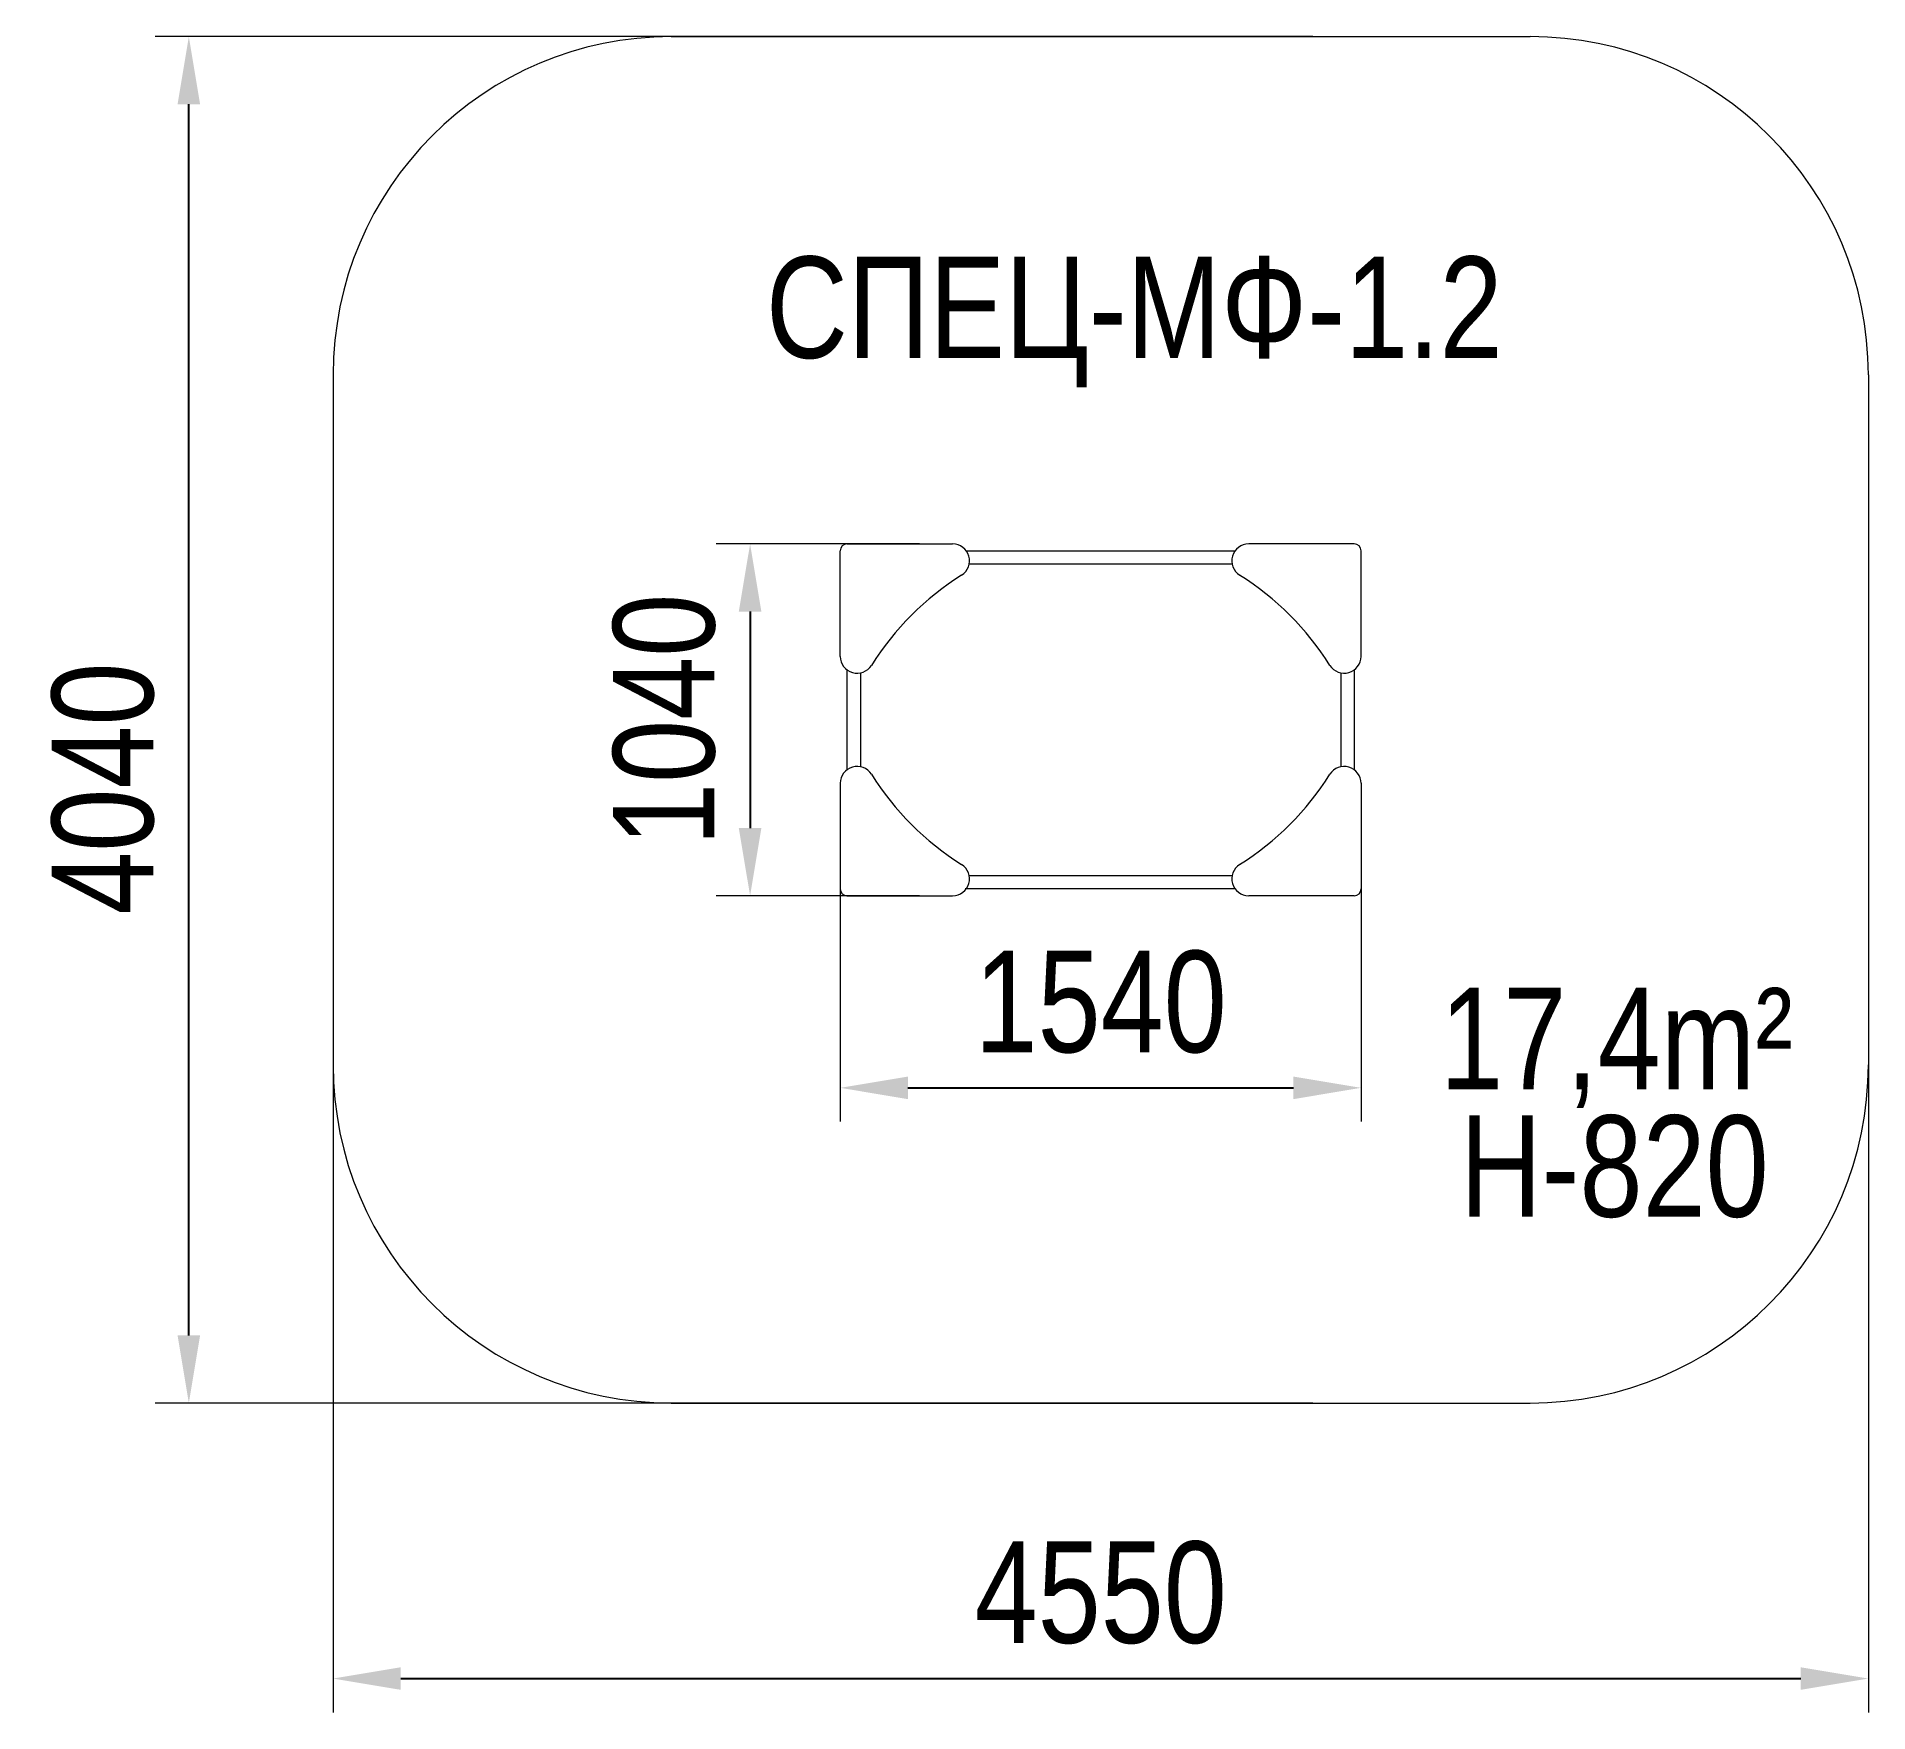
# Model space of a CAD drawing. Header units: millimetres. Extents: x -3211 to 2205, y -2796 to 2159.
import ezdxf

# ---------------------------------------------------------------- set-up
doc = ezdxf.new("R2010")
doc.units = ezdxf.units.MM
for name, color, linetype in [('DIKOM_АРТИКУЛ', 7, 'Continuous'), ('DIKOM_ЗОНА', 80, 'Continuous'), ('DIKOM_ОБЪЕКТ', 7, 'Continuous'), ('DIKOM_РАЗМЕР_ЗОНА', 7, 'Continuous'), ('DIKOM_РАЗМЕР_ОБЪЕКТА', 7, 'Continuous')]:
    doc.layers.add(name, color=color, linetype=linetype)
doc.styles.add('style1', font='arial.ttf', dxfattribs={"width": 0.8})
doc.dimstyles.new('1-50', dxfattribs={"dimtxt": 300, "dimasz": 200, "dimexe": 100, "dimexo": 0, "dimgap": 100, "dimtad": 1, "dimdec": 0, "dimtxsty": 'style1', "dimcen": 0, "dimclrd": 7, "dimclre": 7, "dimadec": 1, "dimazin": 2, "dimtfac": 1, "dimtdec": 0, "dimtmove": 0, "dimatfit": 3, "dimfxl": 0, "dimlwd": 25, "dimlwe": 18, "dimarcsym": 0})

# ---------------------------------------------------------------- blocks, each defined once
blk = doc.blocks.new('*D0')
at = {"layer": 'Defpoints', "color": 0, "transparency": 16777216}
for p in [(-600.6, 658.5), (-1101.5, -381.5), (-600.6, -381.5)]:
    blk.add_point(p, dxfattribs=at)
at = {"layer": 'DIKOM_РАЗМЕР_ОБЪЕКТА', "color": 7, "lineweight": 18, "transparency": 16777216}
for p, q in [((-600.6, 658.5), (-1201.5, 658.5)), ((-600.6, -381.5), (-1201.5, -381.5))]:
    blk.add_line(p, q, dxfattribs=at)
at = {"layer": 'DIKOM_РАЗМЕР_ОБЪЕКТА', "color": 7, "lineweight": 25, "transparency": 16777216}
blk.add_line((-1101.5, 458.5), (-1101.5, -181.5), dxfattribs=at)
at = {"layer": 'DIKOM_РАЗМЕР_ОБЪЕКТА', "color": 7, "transparency": 16777216}
for points in [[(-1134.9, 458.5), (-1068.2, 458.5), (-1101.5, 658.5)], [(-1134.9, -181.5), (-1068.2, -181.5), (-1101.5, -381.5)]]:
    blk.add_solid(points, dxfattribs=at)
at = {"layer": 'DIKOM_РАЗМЕР_ОБЪЕКТА', "color": 0, "transparency": 16777216, "insert": (-1354.7, 138.5), "char_height": 300, "attachment_point": 5, "rotation": 90, "style": 'style1'}
blk.add_mtext('1040', dxfattribs=at)
blk = doc.blocks.new('*D1')
at = {"layer": 'Defpoints', "color": 0, "transparency": 16777216}
for p in [(-835, -200), (705, -200), (705, -949.6)]:
    blk.add_point(p, dxfattribs=at)
at = {"layer": 'DIKOM_РАЗМЕР_ОБЪЕКТА', "color": 7, "lineweight": 18, "transparency": 16777216}
for p, q in [((-835, -200), (-835, -1049.6)), ((705, -200), (705, -1049.6))]:
    blk.add_line(p, q, dxfattribs=at)
at = {"layer": 'DIKOM_РАЗМЕР_ОБЪЕКТА', "color": 7, "lineweight": 25, "transparency": 16777216}
blk.add_line((-635, -949.6), (505, -949.6), dxfattribs=at)
at = {"layer": 'DIKOM_РАЗМЕР_ОБЪЕКТА', "color": 7, "transparency": 16777216}
for points in [[(-635, -916.3), (-635, -983), (-835, -949.6)], [(505, -916.3), (505, -983), (705, -949.6)]]:
    blk.add_solid(points, dxfattribs=at)
at = {"layer": 'DIKOM_РАЗМЕР_ОБЪЕКТА', "color": 0, "transparency": 16777216, "insert": (-65, -696.5), "char_height": 300, "attachment_point": 5, "style": 'style1'}
blk.add_mtext('1540', dxfattribs=at)
blk = doc.blocks.new('*D2')
at = {"layer": 'Defpoints', "color": 0, "transparency": 16777216}
for p in [(-2334.4, -74.6), (2205, -74.6), (2205, -2696.2)]:
    blk.add_point(p, dxfattribs=at)
at = {"layer": 'DIKOM_РАЗМЕР_ЗОНА', "color": 7, "lineweight": 18, "transparency": 16777216}
for p, q in [((-2334.4, -74.6), (-2334.4, -2796.2)), ((2205, -74.6), (2205, -2796.2))]:
    blk.add_line(p, q, dxfattribs=at)
at = {"layer": 'DIKOM_РАЗМЕР_ЗОНА', "color": 7, "lineweight": 25, "transparency": 16777216}
blk.add_line((-2134.4, -2696.2), (2005, -2696.2), dxfattribs=at)
at = {"layer": 'DIKOM_РАЗМЕР_ЗОНА', "color": 7, "transparency": 16777216}
for points in [[(-2134.4, -2662.8), (-2134.4, -2729.5), (-2334.4, -2696.2)], [(2005, -2662.8), (2005, -2729.5), (2205, -2696.2)]]:
    blk.add_solid(points, dxfattribs=at)
at = {"layer": 'DIKOM_РАЗМЕР_ЗОНА', "color": 0, "transparency": 16777216, "insert": (-64.7, -2443), "char_height": 300, "attachment_point": 5, "style": 'style1'}
blk.add_mtext('4550', dxfattribs=at)
blk = doc.blocks.new('*D3')
at = {"layer": 'Defpoints', "color": 0, "transparency": 16777216}
for p in [(-2761, 2158.5), (562.4, 2158.5), (562.4, -1881.5)]:
    blk.add_point(p, dxfattribs=at)
at = {"layer": 'DIKOM_РАЗМЕР_ЗОНА', "color": 7, "lineweight": 18, "transparency": 16777216}
for p, q in [((562.4, 2158.5), (-2861, 2158.5)), ((562.4, -1881.5), (-2861, -1881.5))]:
    blk.add_line(p, q, dxfattribs=at)
at = {"layer": 'DIKOM_РАЗМЕР_ЗОНА', "color": 7, "lineweight": 25, "transparency": 16777216}
blk.add_line((-2761, -1681.5), (-2761, 1958.5), dxfattribs=at)
at = {"layer": 'DIKOM_РАЗМЕР_ЗОНА', "color": 7, "transparency": 16777216}
for points in [[(-2794.4, 1958.5), (-2727.7, 1958.5), (-2761, 2158.5)], [(-2794.4, -1681.5), (-2727.7, -1681.5), (-2761, -1881.5)]]:
    blk.add_solid(points, dxfattribs=at)
at = {"layer": 'DIKOM_РАЗМЕР_ЗОНА', "color": 0, "transparency": 16777216, "insert": (-3014.2, -64.9), "char_height": 300, "attachment_point": 5, "rotation": 90, "style": 'style1'}
blk.add_mtext('4040', dxfattribs=at)

msp = doc.modelspace()

# ---------------------------------------------------------------- linework, layer by layer
at = {"layer": 'DIKOM_ЗОНА', "color": 3, "lineweight": 15}
for p, q in [((-1334.4, 2158.5), (1205, 2158.5)), ((-2334.4, 1158.5), (-2334.4, -881.5)), ((2205, 1158.5), (2205, -881.5)), ((-1334.4, -1881.5), (1205, -1881.5))]:
    msp.add_line(p, q, dxfattribs=at)
for centre, start, end in [((-1334.4, 1158.5), 90, 180), ((1205, 1158.5), 0, 90), ((-1334.4, -881.5), 180, 270), ((1205, -881.5), 270, 0)]:
    msp.add_arc(centre, 1000, start, end, dxfattribs=at)
at = {"layer": 'DIKOM_ОБЪЕКТ', "color": 7, "linetype": 'Continuous', "lineweight": 15}
for p, q in [((-815, 658.5), (-502.7, 658.5)), ((685, 658.5), (372.7, 658.5)), ((-835, 326.2), (-835, 638.5)), ((-462.7, 638.5), (332.7, 638.5)), ((324.4, 598.5), (-453.8, 598.5)), ((705, 326.2), (705, 638.5)), ((-815, 286.2), (-815, -9.2)), ((-775, 277.2), (-775, -0.2)), ((645, 277.2), (645, -0.3)), ((685, 286.2), (685, -9.2)), ((-835, -49.2), (-835, -361.5)), ((705, -49.2), (705, -361.5)), ((-453.7, -321.5), (323.7, -321.5)), ((332.7, -361.5), (-465.6, -361.5)), ((-815, -381.5), (-502.7, -381.5)), ((685, -381.5), (372.7, -381.5))]:
    msp.add_line(p, q, dxfattribs=at)
for centre, radius, start, end in [((-815, 638.5), 20, 90, 180), ((-502.7, 608.5), 50, 302.1844, 90), ((372.7, 608.5), 50, 90, 237.8156), ((685, 638.5), 20, 0, 90), ((-23.3, -153.2), 850, 122.1844, 147.8156), ((-106.7, -153.2), 850, 32.1844, 57.8156), ((-785, 326.2), 50, 180, 327.8156), ((655, 326.2), 50, 212.1844, 0), ((-785, -49.2), 50, 32.1844, 180), ((655, -49.2), 50, 0, 147.8156), ((-23.3, 430.2), 850, 212.1844, 237.8156), ((-106.7, 430.2), 850, 302.1844, 327.8156), ((-502.7, -331.5), 50, 270, 57.8156), ((372.7, -331.5), 50, 122.1844, 270), ((-815, -361.5), 20, 180, 270), ((685, -361.5), 20, 270, 0)]:
    msp.add_arc(centre, radius, start, end, dxfattribs=at)

# ---------------------------------------------------------------- texts
at = {"layer": 'DIKOM_АРТИКУЛ', "color": 7, "linetype": 'Continuous', "lineweight": 15, "insert": (-1054.5, 1508.3), "char_height": 300, "width": 1667.537, "attachment_point": 1, "style": 'style1'}
msp.add_mtext('СПЕЦ-МФ-1.2', dxfattribs=at)
at = {"layer": 'DIKOM_РАЗМЕР_ОБЪЕКТА', "char_height": 300, "width": 5885.531, "attachment_point": 1, "style": 'style1'}
for s, insert in [('17,4m²', (938.7, -653.8)), ('H-820', (997.2, -1030.9))]:
    msp.add_mtext(s, dxfattribs=dict(at, insert=insert))

# ---------------------------------------------------------------- dimensions: what is measured, and where the dimension line sits
at = {"layer": 'DIKOM_РАЗМЕР_ЗОНА'}
dim = msp.add_linear_dim(base=(-2761, 2158.5), p1=(562.4, -1881.5), p2=(562.4, 2158.5), angle=90, dimstyle='1-50', dxfattribs=at)
dim.commit()
dim.dimension.update_dxf_attribs({"geometry": '*D3', "text_midpoint": (-2761, -64.9), "dimtype": 160})
dim = msp.add_linear_dim(base=(2205, -2696.2), p1=(-2334.4, -74.6), p2=(2205, -74.6), text='4550', dimstyle='1-50', dxfattribs=at)
dim.commit()
dim.dimension.update_dxf_attribs({"geometry": '*D2', "text_midpoint": (-64.7, -2696.2), "dimtype": 160})
at = {"layer": 'DIKOM_РАЗМЕР_ОБЪЕКТА'}
dim = msp.add_linear_dim(base=(-1101.5, -381.5), p1=(-600.6, 658.5), p2=(-600.6, -381.5), angle=90, dimstyle='1-50', dxfattribs=at)
dim.commit()
dim.dimension.update_dxf_attribs({"geometry": '*D0', "text_midpoint": (-1101.5, 138.5), "dimtype": 160})
dim = msp.add_linear_dim(base=(705, -949.6), p1=(-835, -200), p2=(705, -200), dimstyle='1-50', dxfattribs=at)
dim.commit()
dim.dimension.update_dxf_attribs({"geometry": '*D1', "text_midpoint": (-65, -949.6), "dimtype": 160})

doc.saveas('drawing.dxf')
